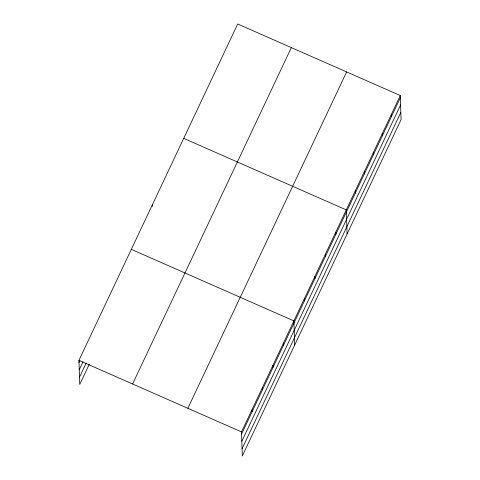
<?xml version="1.0" encoding="UTF-8"?>
<svg xmlns="http://www.w3.org/2000/svg" width="480" height="480" viewBox="0 0 480 480"><rect width="100%" height="100%" fill="white"/><g stroke="black" fill="none" stroke-linecap="round" stroke-linejoin="round"><path stroke-width="0.72" d="M89.256 364.29L79.728 384.468L78.93 360.372L237.696 24L400.272 95.532L401.07 119.628L242.304 456L241.506 431.904L400.272 95.532M79.002 362.544L79.956 360.522M79.242 369.78L83.052 361.704M79.488 377.232L86.154 363.108M132.582 383.976L291.348 47.604M187.854 408.3L346.62 71.922M241.578 434.07L400.344 97.698M241.818 441.306L400.584 104.934M242.064 448.764L400.83 112.392M183.714 138.366L346.29 209.898L347.088 233.994M131.322 249.372L293.898 320.898L294.696 344.994M78.93 360.372L241.506 431.904M391.272 114.588L391.344 116.76M382.278 133.65L382.35 135.822M373.278 152.712L373.35 154.884M364.284 171.774L364.356 173.94M355.29 190.836L355.362 193.002M335.814 232.098L335.886 234.264M325.332 254.298L325.404 256.464M314.856 276.498L314.928 278.67M304.374 298.698L304.446 300.87M283.422 343.098L283.494 345.27M272.94 365.298L273.012 367.47M262.464 387.504L262.536 389.67M251.982 409.704L252.054 411.87M152.28 204.972L152.328 206.418"/></g></svg>
